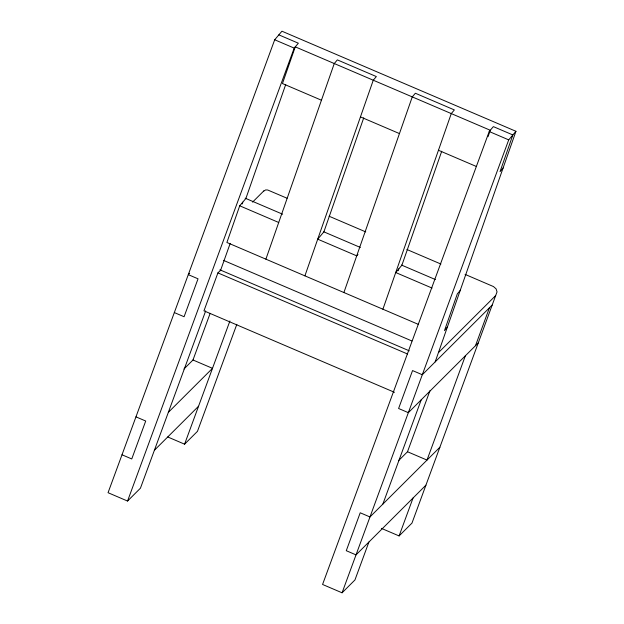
<?xml version="1.0" encoding="UTF-8"?>
<svg xmlns="http://www.w3.org/2000/svg" width="624" height="624" viewBox="0 0 624 624"><rect width="100%" height="100%" fill="white"/><g stroke="black" fill="none" stroke-linecap="round" stroke-linejoin="round"><path stroke-width="0.94" d="M285.722 84.497L245.879 198.494L239.717 205.803L226.894 242.486L418.361 324.379M242.159 203.978L242.798 202.145M230.201 243.368L220.451 270.715M265.894 259.163L334.269 63.539L337.35 59.881L376.35 76.565L373.269 80.215L304.902 275.847M363.73 117.858L323.887 231.855L317.717 239.171L356.717 255.848L357.95 254.389M343.902 292.531L412.269 96.899L415.358 93.241L454.358 109.925L451.277 113.584L382.902 309.215M398.167 270.715L398.806 268.874M441.73 151.226L401.887 265.223L395.725 272.532L432.065 288.077M488.03 136.687L490.277 130.268L295.269 46.855L282.446 83.538L321.446 100.214M435.178 361.897L515.947 131.297L281.931 31.2L274.7 39.772L108.053 492.703L127.553 501.049L140.431 488.202L205.663 310.924M127.553 501.049L294.2 48.11L298.35 43.196L278.85 34.858M220.662 270.145L217.909 272.899L203.954 310.822L394.485 392.317M210.155 313.334L192.988 359.986L212.495 368.332L168.34 412.355M167.747 436.972L184.587 444.179L229.905 321.001M236.824 324.347L197.465 431.332L184.587 444.179M503.123 167.973L500.042 171.631L512.858 134.948L493.358 126.61L489.216 131.524L322.569 584.462L342.069 592.8L354.947 579.961L368.901 542.038M342.069 592.8L508.716 139.87L515.947 131.297M382.847 504.114L421.223 399.82M407.456 451.862L429.952 390.733M381.365 528.349L399.095 535.93L413.049 498.007M465.371 355.797L427.003 460.083L407.503 451.745L398.533 460.684M475.488 345.704L489.442 307.78M460.395 290.246L457.306 293.904L444.491 330.58L447.572 326.921M263.406 191.318L265.66 189.93L267.727 190.008L287.04 198.229M252.564 202.129L263.804 190.921M189.657 273.281L188.284 274.646L198.034 278.811L184.088 316.735L174.33 312.569M183.94 369.018L193.534 359.447M154.385 450.278L198.541 406.255M438.664 352.42L495.69 295.55M492.203 305.027L422.3 374.735L412.55 370.57L398.596 408.494L408.346 412.659L478.249 342.95M439.881 447.244L369.97 516.953L360.22 512.78L346.273 550.703L356.023 554.876L425.927 485.168M399.095 535.93L411.973 523.091L497.039 291.876L496.096 288.857L493.467 286.564L465.052 274.373M274.7 39.772L294.2 48.11M489.216 131.524L508.716 139.87M360.454 116.899L399.454 133.583M438.454 150.267L476.572 166.569M329.082 216.216L365.758 231.902M406.903 249.499L440.895 264.038M245.138 198.175L282.649 214.219M323.739 231.793L360.36 247.455M401.443 265.028L435.38 279.544M239.717 205.803L278.717 222.487M223.408 260.341L411.871 340.954M219.921 269.825L409.274 350.821M217.909 272.899L407.55 354.011M135.962 416.855L145.712 421.028L131.758 458.952L122.008 454.779"/></g></svg>
